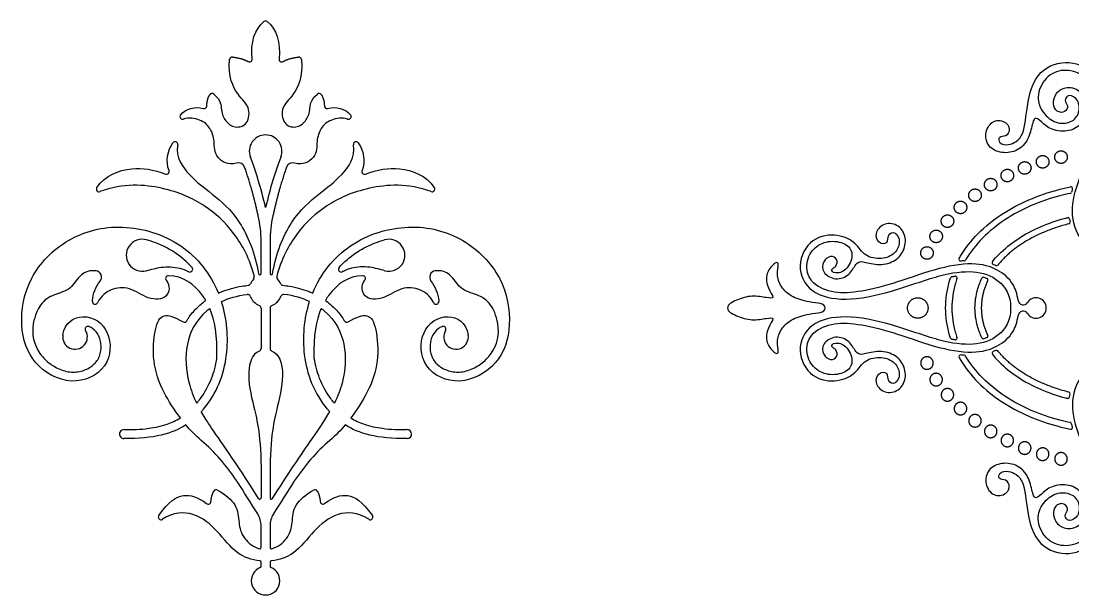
# Model space of a CAD drawing. Extents: x -103 to 101, y -110 to 99.
# Drawn here: x -36.16 to -0.73, y -20.38 to -1.04 of the extents above; entities that cross this region are included whole.
import ezdxf

# ---------------------------------------------------------------- set-up
doc = ezdxf.new("R2010")
doc.units = 0
doc.header["$MEASUREMENT"] = 0
doc.layers.add('LAYER_03', color=5, linetype='CONTINUOUS')

msp = doc.modelspace()

# ---------------------------------------------------------------- linework, layer by layer
at = {"layer": 'LAYER_03'}
for p, q in [((-28.07, -9.55), (-28.07, -8.466)), ((-27.768, -8.466), (-27.768, -9.55)), ((-33.752, -10.487), (-33.75, -10.455)), ((-22.089, -10.455), (-22.086, -10.487)), ((-28.07, -10.715), (-28.07, -12.075)), ((-27.768, -10.715), (-27.768, -12.075)), ((-28.07, -16.293), (-28.07, -17.104)), ((-27.768, -16.293), (-27.768, -17.104)), ((-28.07, -18.777), (-28.07, -18.05)), ((-27.768, -18.05), (-27.768, -18.777)), ((-28.07, -19.411), (-28.07, -19.273)), ((-27.768, -19.273), (-27.768, -19.411))]:
    msp.add_line(p, q, dxfattribs=at)
for centre, radius, start, end in [((-27.919, -1.133), 0.0904, 51.9004, 128.0996), ((-29.042, -2.347), 0.0904, 84.4827, 174.4437), ((-28.463, -2.331), 0.0904, 239.7829, 7.0748), ((-27.375, -2.331), 0.0904, 172.9252, 300.2171), ((-26.797, -2.347), 0.0904, 5.5563, 95.5173), ((-29.722, -3.574), 0.0904, 50.2759, 147.1063), ((-26.116, -3.574), 0.0904, 32.8937, 129.7241), ((-30.711, -4.263), 0.0904, 145.0953, 289.9785), ((-29.99, -3.905), 0.0904, 252.9069, 358.9018), ((-25.848, -3.905), 0.0904, 181.0982, 287.0931), ((-25.127, -4.263), 0.0904, 250.0215, 34.9047), ((-27.919, -5.426), 0.548, 90, 201.4181), ((-27.919, -5.426), 0.548, 338.5819, 90), ((-30.966, -5.198), 0.0904, 349.7709, 143.6884), ((-24.873, -5.198), 0.0904, 36.3116, 190.2291), ((-28.832, -6.035), 0.22, 19.7031, 107.5451), ((-27.006, -6.035), 0.22, 72.4549, 160.2969), ((-31.253, -6.111), 0.0904, 249.1583, 22.806), ((-24.586, -6.111), 0.0904, 157.194, 290.8417), ((-33.528, -6.704), 0.0904, 144.9606, 290.2062), ((-22.31, -6.704), 0.0904, 249.7938, 35.0394), ((-0.8, -6.686), 0.058, 344.3623, 101.4573), ((-0.827, -6.791), 0.058, 281.8228, 345.9546), ((-32.01, -8.466), 3.94, 360, 12.6621), ((-23.828, -8.466), 3.94, 167.3379, 180), ((-0.9, -7.723), 0.058, 8.1241, 104.1808), ((-0.883, -7.819), 0.058, 284.2432, 11.3087), ((-32.074, -8.934), 0.539, 74.4862, 284.7521), ((-23.765, -8.934), 0.539, 255.2479, 105.5138), ((-4.51, -9.069), 0.058, 150.3015, 276.291), ((-4.392, -9.058), 0.058, 274.397, 329.1843), ((-3.396, -9.187), 0.058, 141.0947, 248.5106), ((-33.659, -9.671), 0.215, 322.1784, 81.9647), ((-30.463, -9.408), 0.0904, 243.3441, 42.0183), ((-28.112, -9.55), 0.0422, 189.966, 0.0001), ((-27.726, -9.55), 0.0422, 179.9999, 350.034), ((-25.376, -9.408), 0.0904, 137.9817, 296.6559), ((-22.179, -9.671), 0.215, 98.0353, 217.8216), ((-3.304, -9.226), 0.058, 245.5219, 320.6751), ((-31.194, -9.715), 0.0904, 89.5732, 216.5259), ((-28.51, -9.852), 0.0918, 276.4964, 336.01), ((-27.919, -10.115), 0.555, 136.2495, 156.0099), ((-28.387, -9.668), 0.0918, 316.2514, 13.7002), ((-27.452, -9.668), 0.0918, 166.2998, 223.7486), ((-27.919, -10.115), 0.555, 23.9901, 43.7505), ((-27.328, -9.852), 0.0918, 203.99, 263.5036), ((-24.645, -9.715), 0.0904, 323.4741, 90.4268), ((-4.796, -9.711), 0.058, 100.3895, 161.8935), ((-4.688, -9.693), 0.058, 341.0028, 98.6601), ((-3.741, -9.731), 0.058, 72.666, 154.6446), ((-3.65, -9.764), 0.058, 334.3124, 68.484), ((-28.525, -10.343), 0.0918, 20.557, 97.4987), ((-27.313, -10.343), 0.0918, 82.5013, 159.443), ((-33.662, -10.494), 0.0904, 175.7636, 331.9134), ((-27.919, -10.115), 0.555, 200.5561, 247.996), ((-27.919, -10.115), 0.555, 292.004, 339.4439), ((-22.176, -10.494), 0.0904, 208.0866, 4.2364), ((-2.405, -10.433), 0.172, 187.1069, 327.5556), ((-1.969, -10.71), 0.345, 212.4444, 147.5556), ((-28.162, -10.715), 0.0918, 360, 67.996), ((-27.677, -10.715), 0.0918, 112.004, 180), ((-2.405, -10.987), 0.172, 32.4444, 172.8931), ((-34.435, -11.475), 1.327, 169.9099, 215.2691), ((-33.906, -11.419), 0.0904, 71.7638, 211.6183), ((-30.651, -11.096), 0.0904, 240.3244, 329.2747), ((-25.187, -11.096), 0.0904, 210.7253, 299.6756), ((-21.933, -11.419), 0.0904, 328.3817, 108.2362), ((-21.404, -11.475), 1.327, 324.7309, 10.0901), ((-34.335, -11.683), 0.414, 171.7612, 31.6183), ((-21.504, -11.683), 0.414, 148.3817, 8.2388), ((-3.65, -11.656), 0.058, 291.6249, 25.6839), ((-4.796, -11.708), 0.058, 198.114, 259.6183), ((-4.688, -11.726), 0.058, 261.3595, 19.0053), ((-3.741, -11.688), 0.058, 205.3604, 287.4237), ((-28.162, -12.075), 0.0918, 291.7554, 0), ((-27.677, -12.075), 0.0918, 180, 248.2446), ((-4.51, -12.35), 0.058, 83.6995, 209.6937), ((-4.392, -12.362), 0.058, 30.8096, 85.5861), ((-3.396, -12.233), 0.058, 111.477, 218.8932), ((-3.304, -12.194), 0.058, 39.3257, 114.4997), ((-0.9, -13.696), 0.058, 255.818, 351.8746), ((-0.883, -13.601), 0.058, 348.6913, 75.7568), ((-32.689, -14.958), 0.151, 89.1211, 269.1211), ((-23.15, -14.958), 0.151, 270.8789, 90.8789), ((-0.827, -14.629), 0.058, 14.0452, 78.1759), ((-0.8, -14.733), 0.058, 258.5451, 15.638), ((-34.33, -20.088), 6.496, 33.2557, 49.1742), ((-21.509, -20.088), 6.496, 130.8258, 146.7443), ((-29.58, -16.92), 0.0904, 59.3866, 150.4084), ((-26.258, -16.92), 0.0904, 29.5916, 120.6134), ((-29.849, -17.227), 0.0904, 231.9659, 357.0598), ((-28.115, -17.104), 0.0452, 212.1491, 0), ((-27.723, -17.104), 0.0452, 180, 327.8509), ((-25.989, -17.227), 0.0904, 182.9402, 308.0341), ((-31.443, -17.754), 0.0904, 144.3967, 304.1039), ((-28.834, -18.05), 0.764, 360, 31.688), ((-27.005, -18.05), 0.764, 148.312, 180), ((-24.395, -17.754), 0.0904, 235.8961, 35.6033), ((-28.115, -18.777), 0.0452, 255.244, 360), ((-27.723, -18.777), 0.0452, 180, 284.756), ((-27.919, -19.898), 0.48, 111.9145, 270), ((-28.115, -19.273), 0.0452, 360, 84.3837), ((-28.115, -19.411), 0.0452, 291.9145, 0), ((-27.919, -19.898), 0.48, 270, 68.0855), ((-27.723, -19.273), 0.0452, 95.6163, 180), ((-27.723, -19.411), 0.0452, 180, 248.0855)]:
    msp.add_arc(centre, radius, start, end, dxfattribs=at)
for points, degree in [([(-28.374, -2.32), (-28.439, -1.764), (-28.269, -1.292), (-27.975, -1.061)], 3), ([(-27.863, -1.061), (-27.569, -1.292), (-27.399, -1.764), (-27.465, -2.32)], 3), ([(-29.033, -2.257), (-28.718, -2.287), (-28.509, -2.409)], 2), ([(-27.33, -2.409), (-27.12, -2.287), (-26.805, -2.257)], 2), ([(-29.9, -3.907), (-29.895, -3.675), (-29.798, -3.525)], 2), ([(-26.04, -3.525), (-25.943, -3.675), (-25.939, -3.907)], 2), ([(-30.785, -4.211), (-30.621, -3.976), (-30.274, -3.912), (-30.017, -3.991)], 3), ([(-25.822, -3.991), (-25.565, -3.912), (-25.217, -3.976), (-25.053, -4.211)], 3), ([(-31.169, -6.076), (-31.293, -5.783), (-31.217, -5.388), (-31.039, -5.145)], 3), ([(-24.8, -5.145), (-24.621, -5.388), (-24.546, -5.783), (-24.669, -6.076)], 3), ([(-27.919, -7.329), (-28.076, -6.662), (-28.245, -6.096), (-28.429, -5.626)], 3), ([(-27.409, -5.626), (-27.593, -6.096), (-27.762, -6.662), (-27.919, -7.329)], 3), ([(-28.166, -7.602), (-28.381, -6.644), (-28.626, -5.961)], 2), ([(-27.213, -5.961), (-27.457, -6.644), (-27.673, -7.602)], 2), ([(-0.744, -6.702), (-0.753, -6.736), (-0.762, -6.77), (-0.771, -6.805)], 3), ([(-0.842, -7.715), (-0.838, -7.746), (-0.832, -7.777), (-0.826, -7.808)], 3), ([(-9.074, -10.71), (-9.074, -10.631), (-9.218, -10.532), (-9.561, -10.532), (-10.196, -10.362), (-10.586, -10.002), (-10.714, -9.56), (-10.626, -9.225), (-10.702, -9.116), (-11.102, -9.517), (-11.011, -10.075), (-10.749, -10.387), (-11.015, -10.378), (-11.532, -10.265), (-12.078, -10.435), (-12.36, -10.597), (-12.36, -10.71)], 3), ([(-4.388, -9.116), (-4.426, -9.119), (-4.465, -9.122), (-4.504, -9.127)], 3), ([(-33.75, -10.455), (-33.734, -10.24), (-33.636, -9.991), (-33.49, -9.803)], 3), ([(-22.349, -9.803), (-22.202, -9.991), (-22.105, -10.24), (-22.089, -10.455)], 3), ([(-4.807, -9.654), (-4.77, -9.648), (-4.733, -9.641), (-4.697, -9.636)], 3), ([(-3.724, -9.676), (-3.691, -9.686), (-3.66, -9.697), (-3.628, -9.71)], 3), ([(-29.403, -10.492), (-29.17, -10.383), (-28.887, -10.298), (-28.537, -10.252)], 3), ([(-26.435, -10.492), (-26.668, -10.383), (-26.951, -10.298), (-27.301, -10.252)], 3), ([(-29.558, -12.406), (-29.541, -11.639), (-29.629, -11.121), (-29.795, -10.727)], 3), ([(-26.28, -12.406), (-26.298, -11.639), (-26.209, -11.121), (-26.043, -10.727)], 3), ([(-12.36, -10.71), (-12.36, -10.822), (-12.078, -10.984), (-11.532, -11.154), (-11.015, -11.041), (-10.749, -11.032), (-11.011, -11.344), (-11.102, -11.902), (-10.702, -12.303), (-10.626, -12.194), (-10.714, -11.86), (-10.586, -11.418), (-10.196, -11.057), (-9.561, -10.887), (-9.218, -10.887), (-9.074, -10.788), (-9.074, -10.71)], 3), ([(-4.697, -11.784), (-4.733, -11.778), (-4.77, -11.772), (-4.806, -11.765)], 3), ([(-3.628, -11.71), (-3.66, -11.722), (-3.691, -11.733), (-3.724, -11.743)], 3), ([(-4.388, -12.304), (-4.426, -12.301), (-4.465, -12.297), (-4.504, -12.293)], 3), ([(-0.842, -13.704), (-0.838, -13.673), (-0.832, -13.643), (-0.826, -13.612)], 3), ([(-30.6, -14.65), (-31.045, -14.934), (-31.68, -15.124), (-32.691, -15.109)], 3), ([(-30.083, -15.173), (-30.298, -14.987), (-30.452, -14.826), (-30.6, -14.65)], 3), ([(-25.238, -14.65), (-25.386, -14.826), (-25.54, -14.987), (-25.755, -15.173)], 3), ([(-23.147, -15.109), (-24.158, -15.124), (-24.793, -14.934), (-25.238, -14.65)], 3), ([(-0.744, -14.717), (-0.753, -14.683), (-0.762, -14.649), (-0.771, -14.615)], 3), ([(-29.759, -17.232), (-29.748, -17.032), (-29.659, -16.875)], 2), ([(-26.179, -16.875), (-26.09, -17.032), (-26.08, -17.232)], 2)]:
    msp.add_open_spline(points, degree=degree, dxfattribs=at)
for points, knots in [([(-29.665, -3.504), (-29.41, -3.716), (-29.434, -4.082), (-29.287, -4.419), (-28.964, -4.669), (-28.495, -4.55), (-28.428, -3.908), (-28.824, -3.628), (-29.189, -2.927), (-29.132, -2.338)], [994.792368, 994.792368, 994.792368, 994.792368, 995.214262, 995.673056, 996.13185, 996.590643, 997.049437, 997.508231, 997.945721, 997.945721, 997.945721, 997.945721]), ([(-26.707, -2.338), (-26.649, -2.927), (-27.014, -3.628), (-27.41, -3.908), (-27.343, -4.55), (-26.874, -4.669), (-26.551, -4.419), (-26.404, -4.082), (-26.428, -3.716), (-26.174, -3.504)], [1001.214483, 1001.214483, 1001.214483, 1001.214483, 1001.651974, 1002.110767, 1002.569561, 1003.028355, 1003.487149, 1003.945942, 1004.367836, 1004.367836, 1004.367836, 1004.367836]), ([(0.518, -8.955), (-0.007, -8.888), (-0.64, -8.295), (-0.828, -7.356), (-0.497, -6.229), (-0.007, -5.299), (0.217, -4.278), (0.129, -3.401), (-0.375, -2.827), (-1.045, -2.623), (-1.687, -2.907), (-1.985, -3.622), (-1.753, -4.157), (-1.312, -4.516), (-0.758, -4.483), (-0.49, -4.145), (-0.519, -3.68), (-0.882, -3.476), (-1.037, -3.729), (-0.872, -3.88), (-0.971, -4.14), (-1.284, -4.12), (-1.42, -3.834), (-1.322, -3.459), (-0.945, -3.213), (-0.399, -3.376), (-0.215, -3.967), (-0.382, -4.491), (-0.827, -4.795), (-1.475, -4.73), (-1.802, -4.418), (-2.046, -4.222), (-2.122, -4.705), (-2.317, -5.223), (-2.757, -5.501), (-3.346, -5.477), (-3.701, -5.119), (-3.646, -4.568), (-3.236, -4.304), (-2.807, -4.557), (-2.923, -4.953), (-3.188, -4.907), (-3.27, -5.087), (-3.025, -5.283), (-2.37, -5.038), (-2.307, -4.043), (-2.04, -2.74), (-0.952, -2.298), (-0.016, -2.696), (0.546, -3.688), (0.362, -5.117), (-0.206, -6.237), (-0.562, -7.314), (-0.299, -8.283), (0.327, -8.68), (0.774, -8.68)], [337.476881, 337.476881, 337.476881, 337.476881, 337.773531, 338.115135, 338.456739, 338.798343, 339.139947, 339.481551, 339.823155, 340.164759, 340.506363, 340.847967, 341.189571, 341.531175, 341.872779, 342.214383, 342.555987, 342.897591, 343.239195, 343.580799, 343.922403, 344.264007, 344.605611, 344.947215, 345.288819, 345.630423, 345.972027, 346.313631, 346.655235, 346.99684, 347.338444, 347.680048, 348.021652, 348.363256, 348.70486, 349.046464, 349.388068, 349.729672, 350.071276, 350.41288, 350.754484, 351.096088, 351.437692, 351.779296, 352.1209, 352.462504, 352.804108, 353.145712, 353.487316, 353.82892, 354.170524, 354.512128, 354.853732, 355.195336, 355.53694, 355.53694, 355.53694, 355.53694]), ([(-28.899, -5.826), (-29.185, -5.916), (-29.675, -5.618), (-29.617, -5.079), (-29.773, -4.633), (-30.062, -4.363), (-30.504, -4.284), (-30.68, -4.347)], [1122.889486, 1122.889486, 1122.889486, 1122.889486, 1123.23509, 1123.653528, 1124.071966, 1124.490404, 1124.85903, 1124.85903, 1124.85903, 1124.85903]), ([(-25.158, -4.347), (-25.334, -4.284), (-25.777, -4.363), (-26.066, -4.633), (-26.221, -5.079), (-26.164, -5.618), (-26.654, -5.916), (-26.94, -5.826)], [1005.646494, 1005.646494, 1005.646494, 1005.646494, 1006.015121, 1006.433558, 1006.851996, 1007.270434, 1007.616038, 1007.616038, 1007.616038, 1007.616038]), ([(-30.877, -5.214), (-30.953, -5.638), (-30.466, -6.309), (-29.767, -6.816), (-28.755, -7.671), (-28.277, -8.854), (-28.154, -9.557)], [1116.468211, 1116.468211, 1116.468211, 1116.468211, 1117.362555, 1118.29602, 1119.229484, 1120.141081, 1120.141081, 1120.141081, 1120.141081]), ([(-27.685, -9.557), (-27.561, -8.854), (-27.083, -7.671), (-26.071, -6.816), (-25.372, -6.309), (-24.885, -5.638), (-24.961, -5.214)], [1010.364444, 1010.364444, 1010.364444, 1010.364444, 1011.27604, 1012.209505, 1013.142969, 1014.037313, 1014.037313, 1014.037313, 1014.037313]), ([(-33.602, -6.652), (-33.315, -6.242), (-32.514, -5.915), (-31.686, -6.043), (-31.285, -6.196)], [1113.693587, 1113.693587, 1113.693587, 1113.693587, 1114.653613, 1115.443738, 1115.443738, 1115.443738, 1115.443738]), ([(-24.553, -6.196), (-24.152, -6.043), (-23.324, -5.915), (-22.524, -6.242), (-22.236, -6.652)], [1015.061786, 1015.061786, 1015.061786, 1015.061786, 1015.851911, 1016.811938, 1016.811938, 1016.811938, 1016.811938]), ([(-28.297, -9.646), (-28.437, -9.072), (-28.97, -8.093), (-29.92, -7.23), (-31.263, -6.604), (-32.708, -6.498), (-33.497, -6.788)], [1108.946806, 1108.946806, 1108.946806, 1108.946806, 1110.079786, 1111.246567, 1112.413349, 1113.541486, 1113.541486, 1113.541486, 1113.541486]), ([(-22.342, -6.788), (-23.13, -6.498), (-24.576, -6.604), (-25.918, -7.23), (-26.868, -8.093), (-27.401, -9.072), (-27.541, -9.646)], [1016.964038, 1016.964038, 1016.964038, 1016.964038, 1018.092175, 1019.258957, 1020.425739, 1021.558718, 1021.558718, 1021.558718, 1021.558718]), ([(-4.561, -9.04), (-4.548, -9.018), (-4.371, -8.714), (-3.937, -8.169), (-3.144, -7.528), (-2.222, -7.04), (-1.426, -6.768), (-0.948, -6.657), (-0.811, -6.629)], [46.894254, 46.894254, 46.894254, 46.894254, 46.933097, 47.440508, 47.966316, 48.507, 49.050495, 49.26743, 49.26743, 49.26743, 49.26743]), ([(-0.815, -6.848), (-0.933, -6.872), (-1.381, -6.977), (-2.136, -7.235), (-3.024, -7.705), (-3.783, -8.318), (-4.181, -8.818), (-4.342, -9.088)], [49.417322, 49.417322, 49.417322, 49.417322, 49.603631, 50.130904, 50.652562, 51.156113, 51.63743, 51.63743, 51.63743, 51.63743]), ([(-3.441, -9.15), (-3.37, -9.063), (-3.113, -8.777), (-2.586, -8.352), (-1.82, -7.949), (-1.242, -7.751), (-0.932, -7.672), (-0.914, -7.667)], [19.077179, 19.077179, 19.077179, 19.077179, 19.251383, 19.671784, 20.122043, 20.588076, 20.617436, 20.617436, 20.617436, 20.617436]), ([(-34.744, -11.624), (-34.68, -11.177), (-33.959, -10.819), (-33.094, -11.426), (-33.131, -12.78), (-34.455, -13.397), (-35.807, -12.648), (-36.249, -11.329), (-35.967, -9.656), (-34.65, -8.29), (-32.781, -7.798), (-30.651, -8.43), (-29.769, -9.568), (-29.507, -10.208)], [1094.115182, 1094.115182, 1094.115182, 1094.115182, 1095.145123, 1096.432303, 1097.719483, 1099.006663, 1100.293843, 1101.581023, 1102.868203, 1104.155383, 1105.442563, 1106.729744, 1108.001791, 1108.001791, 1108.001791, 1108.001791]), ([(-26.332, -10.208), (-26.069, -9.568), (-25.187, -8.43), (-23.057, -7.798), (-21.189, -8.29), (-19.871, -9.656), (-19.589, -11.329), (-20.031, -12.648), (-21.384, -13.397), (-22.707, -12.78), (-22.744, -11.426), (-21.879, -10.819), (-21.159, -11.177), (-21.094, -11.624)], [1022.503733, 1022.503733, 1022.503733, 1022.503733, 1023.775781, 1025.062961, 1026.350141, 1027.637321, 1028.924501, 1030.211681, 1031.498861, 1032.786041, 1034.073222, 1035.360402, 1036.390343, 1036.390343, 1036.390343, 1036.390343]), ([(-2.575, -10.454), (-2.602, -10.236), (-2.751, -9.817), (-3.229, -9.4), (-4.048, -9.14), (-5.38, -9.376), (-6.845, -9.934), (-8.032, -10.2), (-8.875, -10.22), (-9.624, -9.852), (-9.748, -9.174), (-9.454, -8.631), (-8.895, -8.405), (-8.299, -8.544), (-8.094, -8.916), (-8.341, -9.476), (-8.783, -9.572), (-8.897, -9.395), (-8.685, -9.33), (-8.636, -9.056), (-8.885, -8.923), (-9.157, -9.113), (-9.193, -9.522), (-8.725, -9.8), (-8.227, -9.608), (-8.042, -9.193), (-7.858, -9.107), (-7.33, -9.295), (-6.731, -9.173), (-6.395, -8.794), (-6.329, -8.271), (-6.63, -7.86), (-7.149, -7.844), (-7.415, -8.199), (-7.305, -8.54), (-6.918, -8.558), (-6.997, -8.22), (-6.688, -8.107), (-6.515, -8.487), (-6.701, -8.893), (-7.154, -9.093), (-7.761, -8.977), (-8.017, -8.519), (-8.601, -8.197), (-9.557, -8.3), (-10.076, -9.287), (-9.623, -10.229), (-8.437, -10.509), (-6.85, -10.191), (-5.168, -9.558), (-4.048, -9.42), (-3.19, -9.708), (-2.826, -10.269), (-2.826, -10.71)], [356.805675, 356.805675, 356.805675, 356.805675, 357.066687, 357.422811, 357.778935, 358.13506, 358.491184, 358.847308, 359.203432, 359.559556, 359.91568, 360.271805, 360.627929, 360.984053, 361.340177, 361.696301, 362.052426, 362.40855, 362.764674, 363.120798, 363.476922, 363.833046, 364.189171, 364.545295, 364.901419, 365.257543, 365.613667, 365.969791, 366.325916, 366.68204, 367.038164, 367.394288, 367.750412, 368.106536, 368.462661, 368.818785, 369.174909, 369.531033, 369.887157, 370.243281, 370.599406, 370.95553, 371.311654, 371.667778, 372.023902, 372.380026, 372.736151, 373.092275, 373.448399, 373.804523, 374.160647, 374.516771, 374.872896, 374.872896, 374.872896, 374.872896]), ([(-30.396, -9.347), (-30.563, -9.161), (-30.854, -8.905), (-31.381, -8.601), (-31.716, -8.474), (-31.93, -8.415)], [23.580637, 23.580637, 23.580637, 23.580637, 24.078928, 24.347128, 24.788719, 24.788719, 24.788719, 24.788719]), ([(-25.443, -9.347), (-25.275, -9.161), (-24.984, -8.905), (-24.457, -8.601), (-24.122, -8.474), (-23.909, -8.415)], [23.580637, 23.580637, 23.580637, 23.580637, 24.078928, 24.347128, 24.788719, 24.788719, 24.788719, 24.788719]), ([(-33.629, -9.459), (-33.847, -9.428), (-34.231, -9.607), (-34.439, -10.097), (-35.061, -10.256), (-35.472, -10.483), (-35.688, -10.944), (-35.741, -11.243)], [1087.596856, 1087.596856, 1087.596856, 1087.596856, 1087.935894, 1088.441963, 1088.948031, 1089.4541, 1089.825127, 1089.825127, 1089.825127, 1089.825127]), ([(-31.937, -9.455), (-31.771, -9.411), (-31.401, -9.302), (-30.91, -9.324), (-30.609, -9.436), (-30.511, -9.484), (-30.503, -9.488)], [26.1008207, 26.1008207, 26.1008207, 26.1008207, 26.4414533, 26.8615216, 27.0595523, 27.0778015, 27.0778015, 27.0778015, 27.0778015]), ([(-23.902, -9.455), (-24.068, -9.411), (-24.438, -9.302), (-24.928, -9.324), (-25.229, -9.436), (-25.327, -9.484), (-25.335, -9.488)], [26.1008207, 26.1008207, 26.1008207, 26.1008207, 26.4414534, 26.8615217, 27.0595523, 27.0778015, 27.0778015, 27.0778015, 27.0778015]), ([(-20.098, -11.243), (-20.151, -10.944), (-20.366, -10.483), (-20.777, -10.256), (-21.399, -10.097), (-21.607, -9.607), (-21.991, -9.428), (-22.209, -9.459)], [1040.680397, 1040.680397, 1040.680397, 1040.680397, 1041.051424, 1041.557493, 1042.063561, 1042.56963, 1042.908669, 1042.908669, 1042.908669, 1042.908669]), ([(-3.328, -9.279), (-3.34, -9.273), (-3.369, -9.26), (-3.399, -9.248), (-3.417, -9.241)], [21.47993781, 21.47993781, 21.47993781, 21.47993781, 21.50010802, 21.53014631, 21.53014631, 21.53014631, 21.53014631]), ([(-31.266, -9.768), (-31.117, -9.969), (-31.207, -10.439), (-31.886, -10.44), (-32.5, -9.977), (-33.15, -10.049), (-33.453, -10.294), (-33.582, -10.536)], [1084.32963, 1084.32963, 1084.32963, 1084.32963, 1084.720706, 1085.19837, 1085.676033, 1086.153696, 1086.628501, 1086.628501, 1086.628501, 1086.628501]), ([(-29.933, -10.454), (-29.966, -10.398), (-30.269, -9.94), (-30.703, -9.628), (-31.193, -9.624)], [1082.888882, 1082.888882, 1082.888882, 1082.888882, 1083.041647, 1084.196686, 1084.196686, 1084.196686, 1084.196686]), ([(-24.646, -9.624), (-25.135, -9.628), (-25.569, -9.94), (-25.872, -10.398), (-25.906, -10.454)], [1046.308838, 1046.308838, 1046.308838, 1046.308838, 1047.463877, 1047.616642, 1047.616642, 1047.616642, 1047.616642]), ([(-22.256, -10.536), (-22.386, -10.294), (-22.689, -10.049), (-23.338, -9.977), (-23.952, -10.44), (-24.631, -10.439), (-24.721, -9.969), (-24.572, -9.768)], [1043.877023, 1043.877023, 1043.877023, 1043.877023, 1044.351828, 1044.829491, 1045.307154, 1045.784818, 1046.175894, 1046.175894, 1046.175894, 1046.175894]), ([(-4.851, -11.726), (-4.866, -11.68), (-4.966, -11.35), (-5.057, -10.71), (-4.966, -10.069), (-4.866, -9.74), (-4.851, -9.693)], [41.332939, 41.332939, 41.332939, 41.332939, 41.408528, 41.86735, 42.326162, 42.401687, 42.401687, 42.401687, 42.401687]), ([(-4.633, -9.712), (-4.653, -9.771), (-4.754, -10.095), (-4.842, -10.71), (-4.754, -11.325), (-4.653, -11.649), (-4.633, -11.708)], [42.553109, 42.553109, 42.553109, 42.553109, 42.649739, 43.078504, 43.507324, 43.603986, 43.603986, 43.603986, 43.603986]), ([(-3.793, -11.713), (-3.853, -11.586), (-3.976, -11.261), (-4.056, -10.71), (-3.976, -10.158), (-3.853, -9.833), (-3.793, -9.707)], [37.072135, 37.072135, 37.072135, 37.072135, 37.289442, 37.60873, 37.928017, 38.145317, 38.145317, 38.145317, 38.145317]), ([(-29.507, -10.208), (-29.459, -10.186), (-29.314, -10.125), (-29.053, -10.041), (-28.763, -9.978), (-28.574, -9.952), (-28.5, -9.943)], [1108.0017908, 1108.0017908, 1108.0017908, 1108.0017908, 1108.1061861, 1108.31562, 1108.5464245, 1108.6953821, 1108.6953821, 1108.6953821, 1108.6953821]), ([(-27.338, -9.943), (-27.264, -9.952), (-27.075, -9.978), (-26.785, -10.041), (-26.525, -10.125), (-26.379, -10.186), (-26.332, -10.208)], [1021.8101421, 1021.8101421, 1021.8101421, 1021.8101421, 1021.9590996, 1022.1899042, 1022.399338, 1022.5037334, 1022.5037334, 1022.5037334, 1022.5037334]), ([(-30.574, -11.142), (-30.556, -11.113), (-30.459, -10.959), (-30.257, -10.714), (-30.041, -10.532), (-29.933, -10.454)], [1082.2605574, 1082.2605574, 1082.2605574, 1082.2605574, 1082.3273838, 1082.6238736, 1082.8888825, 1082.8888825, 1082.8888825, 1082.8888825]), ([(-30.083, -14.204), (-30.058, -14.176), (-29.57, -13.607), (-29.107, -12.415), (-29.218, -11.072), (-29.403, -10.492)], [81.763715, 81.763715, 81.763715, 81.763715, 81.831572, 83.118752, 84.235999, 84.235999, 84.235999, 84.235999]), ([(-25.756, -14.204), (-25.781, -14.176), (-26.269, -13.607), (-26.732, -12.415), (-26.621, -11.072), (-26.435, -10.492)], [81.763715, 81.763715, 81.763715, 81.763715, 81.831572, 83.118752, 84.235999, 84.235999, 84.235999, 84.235999]), ([(-25.906, -10.454), (-25.797, -10.532), (-25.581, -10.714), (-25.379, -10.959), (-25.282, -11.113), (-25.265, -11.142)], [1047.6166417, 1047.6166417, 1047.6166417, 1047.6166417, 1047.8816506, 1048.1781403, 1048.2449667, 1048.2449667, 1048.2449667, 1048.2449667]), ([(-30.789, -14.414), (-30.995, -14.143), (-31.428, -13.471), (-31.748, -12.52), (-31.661, -11.328), (-31.405, -10.869), (-31.003, -10.999), (-30.696, -11.175)], [1078.755245, 1078.755245, 1078.755245, 1078.755245, 1079.331083, 1080.05392, 1080.776756, 1081.499593, 1082.167409, 1082.167409, 1082.167409, 1082.167409]), ([(-29.795, -10.727), (-29.829, -10.752), (-30.262, -11.099), (-30.662, -11.898), (-30.596, -13.043), (-30.355, -13.681), (-30.236, -13.921)], [34.140206, 34.140206, 34.140206, 34.140206, 34.247618, 35.572234, 36.89685, 37.587031, 37.587031, 37.587031, 37.587031]), ([(-26.043, -10.727), (-26.009, -10.752), (-25.576, -11.099), (-25.177, -11.898), (-25.242, -13.043), (-25.483, -13.681), (-25.603, -13.921)], [39.627373, 39.627373, 39.627373, 39.627373, 39.734785, 41.059401, 42.384017, 43.074198, 43.074198, 43.074198, 43.074198]), ([(-25.142, -11.175), (-24.835, -10.999), (-24.434, -10.869), (-24.178, -11.328), (-24.09, -12.52), (-24.41, -13.471), (-24.844, -14.143), (-25.049, -14.414)], [1048.338115, 1048.338115, 1048.338115, 1048.338115, 1049.005932, 1049.728768, 1050.451605, 1051.174441, 1051.750279, 1051.750279, 1051.750279, 1051.750279]), ([(-2.826, -10.71), (-2.826, -11.15), (-3.19, -11.711), (-4.048, -11.999), (-5.168, -11.861), (-6.85, -11.229), (-8.437, -10.911), (-9.623, -11.191), (-10.076, -12.132), (-9.557, -13.119), (-8.601, -13.223), (-8.017, -12.9), (-7.761, -12.443), (-7.154, -12.326), (-6.701, -12.527), (-6.515, -12.933), (-6.688, -13.313), (-6.997, -13.2), (-6.918, -12.862), (-7.305, -12.88), (-7.415, -13.221), (-7.149, -13.575), (-6.63, -13.56), (-6.329, -13.149), (-6.395, -12.625), (-6.731, -12.247), (-7.33, -12.125), (-7.858, -12.313), (-8.042, -12.227), (-8.227, -11.811), (-8.725, -11.619), (-9.193, -11.898), (-9.157, -12.306), (-8.885, -12.497), (-8.636, -12.363), (-8.685, -12.089), (-8.897, -12.025), (-8.783, -11.847), (-8.341, -11.944), (-8.094, -12.503), (-8.299, -12.875), (-8.895, -13.015), (-9.454, -12.788), (-9.748, -12.246), (-9.624, -11.568), (-8.875, -11.2), (-8.032, -11.22), (-6.845, -11.485), (-5.38, -12.044), (-4.048, -12.279), (-3.229, -12.02), (-2.751, -11.602), (-2.602, -11.184), (-2.575, -10.966)], [374.872896, 374.872896, 374.872896, 374.872896, 375.22902, 375.585144, 375.941268, 376.297392, 376.653516, 377.009641, 377.365765, 377.721889, 378.078013, 378.434137, 378.790261, 379.146386, 379.50251, 379.858634, 380.214758, 380.570882, 380.927006, 381.283131, 381.639255, 381.995379, 382.351503, 382.707627, 383.063751, 383.419876, 383.776, 384.132124, 384.488248, 384.844372, 385.200496, 385.556621, 385.912745, 386.268869, 386.624993, 386.981117, 387.337241, 387.693366, 388.04949, 388.405614, 388.761738, 389.117862, 389.473986, 389.830111, 390.186235, 390.542359, 390.898483, 391.254607, 391.610732, 391.966856, 392.32298, 392.679104, 392.940117, 392.940117, 392.940117, 392.940117]), ([(-35.518, -12.241), (-35.515, -12.245), (-35.466, -12.314), (-35.303, -12.503), (-35.037, -12.697), (-34.739, -12.821), (-34.514, -12.871), (-34.291, -12.872), (-34.013, -12.816), (-33.769, -12.687), (-33.592, -12.498), (-33.479, -12.28), (-33.445, -12.033), (-33.481, -11.794), (-33.554, -11.589), (-33.684, -11.429), (-33.819, -11.353), (-33.869, -11.335), (-33.877, -11.333)], [1090.522139, 1090.522139, 1090.522139, 1090.522139, 1090.530941, 1090.690052, 1091.018175, 1091.178018, 1091.330104, 1091.475245, 1091.619247, 1091.891897, 1092.013846, 1092.131408, 1092.377198, 1092.498507, 1092.610678, 1092.80827, 1092.898523, 1092.915012, 1092.915012, 1092.915012, 1092.915012]), ([(-21.961, -11.333), (-21.969, -11.335), (-22.02, -11.353), (-22.155, -11.429), (-22.284, -11.589), (-22.358, -11.794), (-22.394, -12.033), (-22.36, -12.28), (-22.247, -12.498), (-22.069, -12.687), (-21.825, -12.816), (-21.547, -12.872), (-21.324, -12.871), (-21.099, -12.821), (-20.801, -12.697), (-20.535, -12.503), (-20.373, -12.314), (-20.323, -12.245), (-20.321, -12.241)], [1037.590512, 1037.590512, 1037.590512, 1037.590512, 1037.607001, 1037.697254, 1037.894846, 1038.007017, 1038.128326, 1038.374116, 1038.491678, 1038.613627, 1038.886277, 1039.030279, 1039.17542, 1039.327506, 1039.487349, 1039.815472, 1039.974583, 1039.983385, 1039.983385, 1039.983385, 1039.983385]), ([(-28.128, -12.16), (-28.382, -12.262), (-28.571, -12.923), (-28.339, -13.967), (-28.07, -15.027), (-28.07, -16.293)], [86.230404, 86.230404, 86.230404, 86.230404, 87.071214, 88.109071, 89.146928, 89.146928, 89.146928, 89.146928]), ([(-27.711, -12.16), (-27.456, -12.262), (-27.267, -12.923), (-27.499, -13.967), (-27.768, -15.027), (-27.768, -16.293)], [86.230404, 86.230404, 86.230404, 86.230404, 87.071214, 88.109071, 89.146928, 89.146928, 89.146928, 89.146928]), ([(-4.561, -12.379), (-4.548, -12.401), (-4.371, -12.705), (-3.937, -13.25), (-3.144, -13.892), (-2.223, -14.38), (-1.426, -14.652), (-0.948, -14.762), (-0.811, -14.79)], [51.217522, 51.217522, 51.217522, 51.217522, 51.256405, 51.763755, 52.289709, 52.830298, 53.373904, 53.590751, 53.590751, 53.590751, 53.590751]), ([(-0.815, -14.572), (-0.933, -14.547), (-1.381, -14.442), (-2.136, -14.184), (-3.024, -13.714), (-3.783, -13.101), (-4.181, -12.601), (-4.342, -12.332)], [48.84219, 48.84219, 48.84219, 48.84219, 49.028432, 49.55577, 50.077374, 50.581006, 51.062318, 51.062318, 51.062318, 51.062318]), ([(-3.441, -12.269), (-3.371, -12.357), (-3.114, -12.642), (-2.586, -13.067), (-1.82, -13.471), (-1.242, -13.668), (-0.932, -13.748), (-0.914, -13.752)], [25.359647, 25.359647, 25.359647, 25.359647, 25.533825, 25.954226, 26.404486, 26.870518, 26.899834, 26.899834, 26.899834, 26.899834]), ([(-3.328, -12.141), (-3.34, -12.146), (-3.369, -12.159), (-3.399, -12.172), (-3.417, -12.179)], [25.25318613, 25.25318613, 25.25318613, 25.25318613, 25.27334824, 25.30340373, 25.30340373, 25.30340373, 25.30340373]), ([(-30.236, -13.921), (-30.193, -13.869), (-29.994, -13.609), (-29.721, -13.116), (-29.596, -12.636), (-29.558, -12.406)], [37.587031, 37.587031, 37.587031, 37.587031, 37.721194, 38.237239, 38.701302, 38.701302, 38.701302, 38.701302]), ([(-25.603, -13.921), (-25.646, -13.869), (-25.845, -13.609), (-26.117, -13.116), (-26.243, -12.636), (-26.28, -12.406)], [43.074198, 43.074198, 43.074198, 43.074198, 43.208361, 43.724406, 44.188469, 44.188469, 44.188469, 44.188469]), ([(0.518, -12.464), (-0.007, -12.532), (-0.64, -13.125), (-0.828, -14.064), (-0.497, -15.191), (-0.007, -16.121), (0.217, -17.141), (0.129, -18.018), (-0.375, -18.592), (-1.045, -18.797), (-1.687, -18.512), (-1.985, -17.798), (-1.753, -17.262), (-1.312, -16.904), (-0.758, -16.936), (-0.49, -17.275), (-0.519, -17.739), (-0.882, -17.944), (-1.037, -17.691), (-0.872, -17.54), (-0.971, -17.279), (-1.284, -17.3), (-1.42, -17.585), (-1.322, -17.961), (-0.945, -18.207), (-0.399, -18.044), (-0.215, -17.452), (-0.382, -16.928), (-0.827, -16.624), (-1.475, -16.69), (-1.802, -17.001), (-2.046, -17.197), (-2.122, -16.714), (-2.317, -16.196), (-2.757, -15.918), (-3.346, -15.943), (-3.701, -16.3), (-3.646, -16.852), (-3.236, -17.116), (-2.807, -16.863), (-2.923, -16.466), (-3.188, -16.512), (-3.27, -16.333), (-3.025, -16.137), (-2.37, -16.382), (-2.307, -17.377), (-2.04, -18.68), (-0.952, -19.121), (-0.016, -18.723), (0.546, -17.732), (0.362, -16.302), (-0.206, -15.182), (-0.562, -14.106), (-0.299, -13.137), (0.327, -12.74), (0.774, -12.74)], [336.982767, 336.982767, 336.982767, 336.982767, 337.279416, 337.62102, 337.962624, 338.304228, 338.645832, 338.987436, 339.32904, 339.670644, 340.012248, 340.353852, 340.695456, 341.03706, 341.378664, 341.720268, 342.061872, 342.403476, 342.745081, 343.086685, 343.428289, 343.769893, 344.111497, 344.453101, 344.794705, 345.136309, 345.477913, 345.819517, 346.161121, 346.502725, 346.844329, 347.185933, 347.527537, 347.869141, 348.210745, 348.552349, 348.893953, 349.235557, 349.577161, 349.918765, 350.260369, 350.601973, 350.943577, 351.285181, 351.626785, 351.968389, 352.309994, 352.651598, 352.993202, 353.334806, 353.67641, 354.018014, 354.359618, 354.701222, 355.042826, 355.042826, 355.042826, 355.042826]), ([(-32.687, -14.807), (-32.409, -14.812), (-31.918, -14.793), (-31.276, -14.656), (-30.929, -14.5), (-30.789, -14.414)], [1077.452345, 1077.452345, 1077.452345, 1077.452345, 1078.005387, 1078.426663, 1078.755245, 1078.755245, 1078.755245, 1078.755245]), ([(-28.153, -17.128), (-28.954, -15.854), (-29.607, -14.978), (-30.002, -14.344), (-30.083, -14.204)], [80.180769, 80.180769, 80.180769, 80.180769, 81.391416, 81.763715, 81.763715, 81.763715, 81.763715]), ([(-27.685, -17.128), (-26.885, -15.854), (-26.231, -14.978), (-25.836, -14.344), (-25.756, -14.204)], [80.180769, 80.180769, 80.180769, 80.180769, 81.391416, 81.763715, 81.763715, 81.763715, 81.763715]), ([(-25.049, -14.414), (-24.909, -14.5), (-24.563, -14.656), (-23.92, -14.793), (-23.43, -14.812), (-23.152, -14.807)], [1051.750279, 1051.750279, 1051.750279, 1051.750279, 1052.078861, 1052.500137, 1053.053179, 1053.053179, 1053.053179, 1053.053179]), ([(-28.184, -17.649), (-28.41, -17.282), (-28.648, -16.908), (-28.891, -16.537), (-28.898, -16.526)], [1073.8221182, 1073.8221182, 1073.8221182, 1073.8221182, 1074.6796668, 1074.7052988, 1074.7052988, 1074.7052988, 1074.7052988]), ([(-26.941, -16.526), (-26.948, -16.537), (-27.191, -16.908), (-27.428, -17.282), (-27.655, -17.649)], [1055.8002254, 1055.8002254, 1055.8002254, 1055.8002254, 1055.8258573, 1056.683406, 1056.683406, 1056.683406, 1056.683406]), ([(-31.516, -17.702), (-31.164, -17.209), (-30.749, -16.925), (-30.196, -17.071), (-29.905, -17.299)], [1069.194836, 1069.194836, 1069.194836, 1069.194836, 1069.972997, 1070.660834, 1070.660834, 1070.660834, 1070.660834]), ([(-29.534, -16.842), (-29.267, -17), (-28.841, -17.347), (-28.831, -17.956), (-28.726, -18.421), (-28.351, -18.761), (-28.127, -18.82)], [1071.155559, 1071.155559, 1071.155559, 1071.155559, 1071.614145, 1072.11472, 1072.615294, 1073.0047, 1073.0047, 1073.0047, 1073.0047]), ([(-27.712, -18.82), (-27.487, -18.761), (-27.112, -18.421), (-27.007, -17.956), (-26.998, -17.347), (-26.571, -17), (-26.304, -16.842)], [1057.500825, 1057.500825, 1057.500825, 1057.500825, 1057.89023, 1058.390804, 1058.891379, 1059.349965, 1059.349965, 1059.349965, 1059.349965]), ([(-25.934, -17.299), (-25.643, -17.071), (-25.089, -16.925), (-24.675, -17.209), (-24.322, -17.702)], [1059.84469, 1059.84469, 1059.84469, 1059.84469, 1060.532528, 1061.310689, 1061.310689, 1061.310689, 1061.310689]), ([(-28.111, -19.228), (-28.394, -19.2), (-28.949, -18.998), (-29.521, -18.209), (-30.276, -17.566), (-31.02, -17.577), (-31.392, -17.829)], [1066.30231, 1066.30231, 1066.30231, 1066.30231, 1066.900274, 1067.62961, 1068.358946, 1069.027591, 1069.027591, 1069.027591, 1069.027591]), ([(-24.446, -17.829), (-24.819, -17.577), (-25.562, -17.566), (-26.318, -18.209), (-26.89, -18.998), (-27.444, -19.2), (-27.728, -19.228)], [1061.477934, 1061.477934, 1061.477934, 1061.477934, 1062.146578, 1062.875914, 1063.60525, 1064.203215, 1064.203215, 1064.203215, 1064.203215])]:
    msp.add_open_spline(points, degree=3, knots=knots, dxfattribs=at)
for points, weights, knots in [([(-1.535, -5.779), (-1.541, -5.567), (-1.753, -5.573), (-1.965, -5.579), (-1.959, -5.791), (-1.953, -6.003), (-1.741, -5.997), (-1.529, -5.991), (-1.535, -5.779)], [1, 0.707106781187, 1, 0.707106781187, 1, 0.707106781187, 1, 0.707106781187, 1], [0, 0, 0, 0.1719465, 0.1719465, 0.343893, 0.343893, 0.5158395, 0.5158395, 0.6877859, 0.6877859, 0.6877859]), ([(-0.917, -5.637), (-0.907, -5.425), (-1.118, -5.415), (-1.33, -5.405), (-1.34, -5.616), (-1.35, -5.828), (-1.139, -5.838), (-0.927, -5.848), (-0.917, -5.637)], [1, 0.707106781187, 1, 0.707106781187, 1, 0.707106781187, 1, 0.707106781187, 1], [0, 0, 0, 0.1719465, 0.1719465, 0.343893, 0.343893, 0.5158395, 0.5158395, 0.6877859, 0.6877859, 0.6877859]), ([(-2.141, -5.969), (-2.163, -5.758), (-2.374, -5.781), (-2.585, -5.804), (-2.562, -6.014), (-2.539, -6.225), (-2.329, -6.202), (-2.118, -6.179), (-2.141, -5.969)], [1, 0.707106781187, 1, 0.707106781187, 1, 0.707106781187, 1, 0.707106781187, 1], [0, 0, 0, 0.1719465, 0.1719465, 0.343893, 0.343893, 0.5158395, 0.5158395, 0.6877859, 0.6877859, 0.6877859]), ([(-3.294, -6.493), (-3.353, -6.29), (-3.557, -6.349), (-3.76, -6.408), (-3.701, -6.612), (-3.641, -6.815), (-3.438, -6.756), (-3.235, -6.696), (-3.294, -6.493)], [1, 0.707106781187, 1, 0.707106781187, 1, 0.707106781187, 1, 0.707106781187, 1], [0, 0, 0, 0.1719465, 0.1719465, 0.343893, 0.343893, 0.5158395, 0.5158395, 0.6877859, 0.6877859, 0.6877859]), ([(-2.729, -6.206), (-2.769, -5.998), (-2.977, -6.039), (-3.185, -6.079), (-3.145, -6.287), (-3.104, -6.495), (-2.896, -6.455), (-2.688, -6.414), (-2.729, -6.206)], [1, 0.707106781187, 1, 0.707106781187, 1, 0.707106781187, 1, 0.707106781187, 1], [0, 0, 0, 0.1719465, 0.1719465, 0.343893, 0.343893, 0.5158395, 0.5158395, 0.6877859, 0.6877859, 0.6877859]), ([(-3.829, -6.831), (-3.909, -6.635), (-4.105, -6.714), (-4.302, -6.794), (-4.222, -6.99), (-4.143, -7.186), (-3.946, -7.107), (-3.75, -7.027), (-3.829, -6.831)], [1, 0.707106781187, 1, 0.707106781187, 1, 0.707106781187, 1, 0.707106781187, 1], [0, 0, 0, 0.1719465, 0.1719465, 0.343893, 0.343893, 0.5158395, 0.5158395, 0.6877859, 0.6877859, 0.6877859]), ([(-4.328, -7.221), (-4.428, -7.035), (-4.614, -7.135), (-4.801, -7.235), (-4.701, -7.422), (-4.601, -7.608), (-4.414, -7.508), (-4.227, -7.408), (-4.328, -7.221)], [1, 0.707106781187, 1, 0.707106781187, 1, 0.707106781187, 1, 0.707106781187, 1], [0, 0, 0, 0.1719465, 0.1719465, 0.343893, 0.343893, 0.5158395, 0.5158395, 0.6877859, 0.6877859, 0.6877859]), ([(-4.78, -7.664), (-4.901, -7.49), (-5.075, -7.611), (-5.248, -7.732), (-5.127, -7.906), (-5.006, -8.079), (-4.832, -7.958), (-4.659, -7.837), (-4.78, -7.664)], [1, 0.707106781187, 1, 0.707106781187, 1, 0.707106781187, 1, 0.707106781187, 1], [0, 0, 0, 0.1719465, 0.1719465, 0.343893, 0.343893, 0.5158395, 0.5158395, 0.6877859, 0.6877859, 0.6877859]), ([(-5.177, -8.155), (-5.319, -7.998), (-5.476, -8.14), (-5.633, -8.282), (-5.491, -8.439), (-5.349, -8.597), (-5.192, -8.454), (-5.035, -8.312), (-5.177, -8.155)], [1, 0.707106781187, 1, 0.707106781187, 1, 0.707106781187, 1, 0.707106781187, 1], [0, 0, 0, 0.1719465, 0.1719465, 0.343893, 0.343893, 0.5158395, 0.5158395, 0.6877859, 0.6877859, 0.6877859]), ([(-5.507, -8.693), (-5.669, -8.557), (-5.805, -8.719), (-5.941, -8.881), (-5.779, -9.018), (-5.617, -9.154), (-5.481, -8.992), (-5.345, -8.83), (-5.507, -8.693)], [1, 0.707106781187, 1, 0.707106781187, 1, 0.707106781187, 1, 0.707106781187, 1], [0, 0, 0, 0.1719465, 0.1719465, 0.343893, 0.343893, 0.5158395, 0.5158395, 0.6877859, 0.6877859, 0.6877859]), ([(-3.597, -9.789), (-3.813, -10.238), (-3.813, -10.71), (-3.813, -11.181), (-3.597, -11.631)], [0.904047959208, 0.939546171494, 1, 0.93955534126, 0.904058728672], [38.2898605, 38.2898605, 38.2898605, 38.6140767, 38.6140767, 38.9382437, 38.9382437, 38.9382437]), ([(-5.748, -10.432), (-6.026, -10.227), (-6.231, -10.505), (-6.435, -10.783), (-6.157, -10.988), (-5.88, -11.192), (-5.675, -10.914), (-5.471, -10.636), (-5.748, -10.432)], [1, 0.707106781187, 1, 0.707106781187, 1, 0.707106781187, 1, 0.707106781187, 1], [0, 0, 0, 0.280044, 0.280044, 0.560088, 0.560088, 0.840132, 0.840132, 1.120175, 1.120175, 1.120175]), ([(-5.507, -12.726), (-5.669, -12.862), (-5.805, -12.7), (-5.941, -12.538), (-5.779, -12.402), (-5.617, -12.265), (-5.481, -12.428), (-5.345, -12.59), (-5.507, -12.726)], [1, 0.707106781187, 1, 0.707106781187, 1, 0.707106781187, 1, 0.707106781187, 1], [0, 0, 0, 0.1719465, 0.1719465, 0.343893, 0.343893, 0.5158395, 0.5158395, 0.6877859, 0.6877859, 0.6877859]), ([(-5.177, -13.264), (-5.319, -13.421), (-5.476, -13.279), (-5.633, -13.137), (-5.491, -12.98), (-5.349, -12.823), (-5.192, -12.965), (-5.035, -13.107), (-5.177, -13.264)], [1, 0.707106781187, 1, 0.707106781187, 1, 0.707106781187, 1, 0.707106781187, 1], [0, 0, 0, 0.1719465, 0.1719465, 0.343893, 0.343893, 0.5158395, 0.5158395, 0.6877859, 0.6877859, 0.6877859]), ([(-4.78, -13.756), (-4.901, -13.93), (-5.075, -13.809), (-5.248, -13.688), (-5.127, -13.514), (-5.006, -13.34), (-4.832, -13.461), (-4.659, -13.582), (-4.78, -13.756)], [1, 0.707106781187, 1, 0.707106781187, 1, 0.707106781187, 1, 0.707106781187, 1], [0, 0, 0, 0.1719465, 0.1719465, 0.343893, 0.343893, 0.5158395, 0.5158395, 0.6877859, 0.6877859, 0.6877859]), ([(-4.328, -14.198), (-4.428, -14.385), (-4.614, -14.285), (-4.801, -14.184), (-4.701, -13.998), (-4.601, -13.811), (-4.414, -13.911), (-4.227, -14.011), (-4.328, -14.198)], [1, 0.707106781187, 1, 0.707106781187, 1, 0.707106781187, 1, 0.707106781187, 1], [0, 0, 0, 0.1719465, 0.1719465, 0.343893, 0.343893, 0.5158395, 0.5158395, 0.6877859, 0.6877859, 0.6877859]), ([(-3.829, -14.589), (-3.909, -14.785), (-4.105, -14.705), (-4.302, -14.626), (-4.222, -14.43), (-4.143, -14.233), (-3.946, -14.313), (-3.75, -14.392), (-3.829, -14.589)], [1, 0.707106781187, 1, 0.707106781187, 1, 0.707106781187, 1, 0.707106781187, 1], [0, 0, 0, 0.1719465, 0.1719465, 0.343893, 0.343893, 0.5158395, 0.5158395, 0.6877859, 0.6877859, 0.6877859]), ([(-3.294, -14.927), (-3.353, -15.13), (-3.557, -15.071), (-3.76, -15.011), (-3.701, -14.808), (-3.641, -14.605), (-3.438, -14.664), (-3.235, -14.723), (-3.294, -14.927)], [1, 0.707106781187, 1, 0.707106781187, 1, 0.707106781187, 1, 0.707106781187, 1], [0, 0, 0, 0.1719465, 0.1719465, 0.343893, 0.343893, 0.5158395, 0.5158395, 0.6877859, 0.6877859, 0.6877859]), ([(-2.729, -15.213), (-2.769, -15.421), (-2.977, -15.381), (-3.185, -15.34), (-3.145, -15.132), (-3.104, -14.924), (-2.896, -14.965), (-2.688, -15.005), (-2.729, -15.213)], [1, 0.707106781187, 1, 0.707106781187, 1, 0.707106781187, 1, 0.707106781187, 1], [0, 0, 0, 0.1719465, 0.1719465, 0.343893, 0.343893, 0.5158395, 0.5158395, 0.6877859, 0.6877859, 0.6877859]), ([(-2.141, -15.451), (-2.163, -15.661), (-2.374, -15.639), (-2.585, -15.616), (-2.562, -15.405), (-2.539, -15.195), (-2.329, -15.217), (-2.118, -15.24), (-2.141, -15.451)], [1, 0.707106781187, 1, 0.707106781187, 1, 0.707106781187, 1, 0.707106781187, 1], [0, 0, 0, 0.1719465, 0.1719465, 0.343893, 0.343893, 0.5158395, 0.5158395, 0.6877859, 0.6877859, 0.6877859]), ([(-1.535, -15.64), (-1.541, -15.852), (-1.753, -15.846), (-1.965, -15.84), (-1.959, -15.629), (-1.953, -15.417), (-1.741, -15.423), (-1.529, -15.429), (-1.535, -15.64)], [1, 0.707106781187, 1, 0.707106781187, 1, 0.707106781187, 1, 0.707106781187, 1], [0, 0, 0, 0.1719465, 0.1719465, 0.343893, 0.343893, 0.5158395, 0.5158395, 0.6877859, 0.6877859, 0.6877859]), ([(-0.917, -15.783), (-0.907, -15.994), (-1.118, -16.005), (-1.33, -16.015), (-1.34, -15.803), (-1.35, -15.592), (-1.139, -15.581), (-0.927, -15.571), (-0.917, -15.783)], [1, 0.707106781187, 1, 0.707106781187, 1, 0.707106781187, 1, 0.707106781187, 1], [0, 0, 0, 0.1719465, 0.1719465, 0.343893, 0.343893, 0.5158395, 0.5158395, 0.6877859, 0.6877859, 0.6877859])]:
    msp.add_rational_spline(points, weights, degree=2, knots=knots, dxfattribs=at)
for points, weights in [([(-0.869, -7.875), (-2.451, -8.277), (-3.259, -9.263)], [0.892173939491, 0.827175150499, 0.871570005331]), ([(-0.869, -13.544), (-2.451, -13.143), (-3.259, -12.157)], [0.892173974383, 0.827176187038, 0.87156857315])]:
    msp.add_rational_spline(points, weights, degree=2, dxfattribs=at)

doc.saveas('drawing.dxf')
